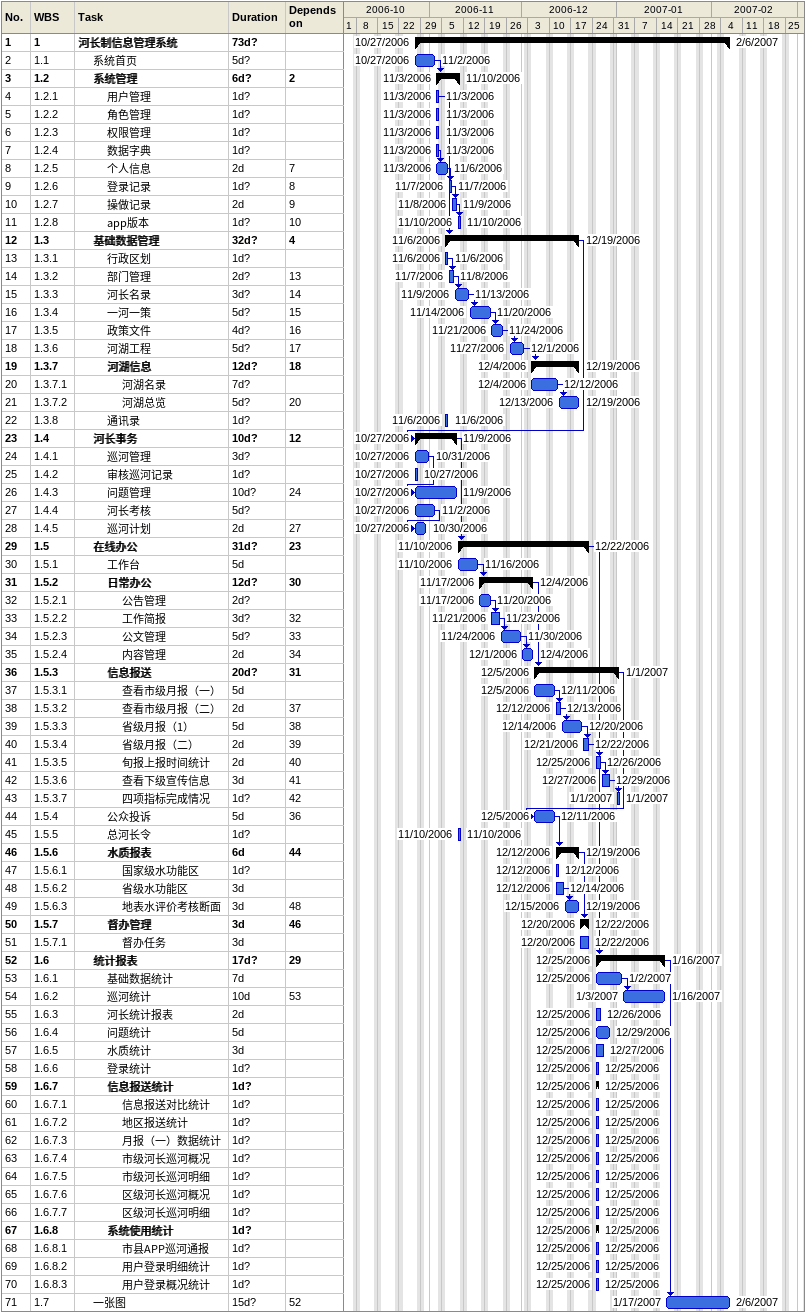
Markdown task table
| ID | WBS | Task | Duration | Start | Finish | Predecessors |
|---|---|---|---|---|---|---|
| 1 | 1 | **河长制信息管理系统** | 73d? | 2006-10-27 | 2007-02-06 |  |
| 2 | 1.1 | 系统首页 | 5d? | 2006-10-27 | 2006-11-02 |  |
| 3 | 1.2 | **系统管理** | 6d? | 2006-11-03 | 2006-11-10 | 2 |
| 4 | 1.2.1 | 用户管理 | 1d? | 2006-11-03 | 2006-11-03 |  |
| 5 | 1.2.2 | 角色管理 | 1d? | 2006-11-03 | 2006-11-03 |  |
| 6 | 1.2.3 | 权限管理 | 1d? | 2006-11-03 | 2006-11-03 |  |
| 7 | 1.2.4 | 数据字典 | 1d? | 2006-11-03 | 2006-11-03 |  |
| 8 | 1.2.5 | 个人信息 | 2d | 2006-11-03 | 2006-11-06 | 7 |
| 9 | 1.2.6 | 登录记录 | 1d? | 2006-11-07 | 2006-11-07 | 8 |
| 10 | 1.2.7 | 操做记录 | 2d | 2006-11-08 | 2006-11-09 | 9 |
| 11 | 1.2.8 | app版本 | 1d? | 2006-11-10 | 2006-11-10 | 10 |
| 12 | 1.3 | **基础数据管理** | 32d? | 2006-11-06 | 2006-12-19 | 4 |
| 13 | 1.3.1 | 行政区划 | 1d? | 2006-11-06 | 2006-11-06 |  |
| 14 | 1.3.2 | 部门管理 | 2d? | 2006-11-07 | 2006-11-08 | 13 |
| 15 | 1.3.3 | 河长名录 | 3d? | 2006-11-09 | 2006-11-13 | 14 |
| 16 | 1.3.4 | 一河一策 | 5d? | 2006-11-14 | 2006-11-20 | 15 |
| 17 | 1.3.5 | 政策文件 | 4d? | 2006-11-21 | 2006-11-24 | 16 |
| 18 | 1.3.6 | 河湖工程 | 5d? | 2006-11-27 | 2006-12-01 | 17 |
| 19 | 1.3.7 | **河湖信息** | 12d? | 2006-12-04 | 2006-12-19 | 18 |
| 20 | 1.3.7.1 | 河湖名录 | 7d? | 2006-12-04 | 2006-12-12 |  |
| 21 | 1.3.7.2 | 河湖总览 | 5d? | 2006-12-13 | 2006-12-19 | 20 |
| 22 | 1.3.8 | 通讯录 | 1d? | 2006-11-06 | 2006-11-06 |  |
| 23 | 1.4 | **河长事务** | 10d? | 2006-10-27 | 2006-11-09 | 12 |
| 24 | 1.4.1 | 巡河管理 | 3d? | 2006-10-27 | 2006-10-31 |  |
| 25 | 1.4.2 | 审核巡河记录 | 1d? | 2006-10-27 | 2006-10-27 |  |
| 26 | 1.4.3 | 问题管理 | 10d? | 2006-10-27 | 2006-11-09 | 24 |
| 27 | 1.4.4 | 河长考核 | 5d? | 2006-10-27 | 2006-11-02 |  |
| 28 | 1.4.5 | 巡河计划 | 2d | 2006-10-27 | 2006-10-30 | 27 |
| 29 | 1.5 | **在线办公** | 31d? | 2006-11-10 | 2006-12-22 | 23 |
| 30 | 1.5.1 | 工作台 | 5d | 2006-11-10 | 2006-11-16 |  |
| 31 | 1.5.2 | **日常办公** | 12d? | 2006-11-17 | 2006-12-04 | 30 |
| 32 | 1.5.2.1 | 公告管理 | 2d? | 2006-11-17 | 2006-11-20 |  |
| 33 | 1.5.2.2 | 工作简报 | 3d? | 2006-11-21 | 2006-11-23 | 32 |
| 34 | 1.5.2.3 | 公文管理 | 5d? | 2006-11-24 | 2006-11-30 | 33 |
| 35 | 1.5.2.4 | 内容管理 | 2d | 2006-12-01 | 2006-12-04 | 34 |
| 36 | 1.5.3 | **信息报送** | 20d? | 2006-12-05 | 2007-01-01 | 31 |
| 37 | 1.5.3.1 | 查看市级月报（一） | 5d | 2006-12-05 | 2006-12-11 |  |
| 38 | 1.5.3.2 | 查看市级月报（二） | 2d | 2006-12-12 | 2006-12-13 | 37 |
| 39 | 1.5.3.3 | 省级月报（1） | 5d | 2006-12-14 | 2006-12-20 | 38 |
| 40 | 1.5.3.4 | 省级月报（二） | 2d | 2006-12-21 | 2006-12-22 | 39 |
| 41 | 1.5.3.5 | 旬报上报时间统计 | 2d | 2006-12-25 | 2006-12-26 | 40 |
| 42 | 1.5.3.6 | 查看下级宣传信息 | 3d | 2006-12-27 | 2006-12-29 | 41 |
| 43 | 1.5.3.7 | 四项指标完成情况 | 1d? | 2007-01-01 | 2007-01-01 | 42 |
| 44 | 1.5.4 | 公众投诉 | 5d | 2006-12-05 | 2006-12-11 | 36 |
| 45 | 1.5.5 | 总河长令 | 1d? | 2006-11-10 | 2006-11-10 |  |
| 46 | 1.5.6 | **水质报表** | 6d | 2006-12-12 | 2006-12-19 | 44 |
| 47 | 1.5.6.1 | 国家级水功能区 | 1d? | 2006-12-12 | 2006-12-12 |  |
| 48 | 1.5.6.2 | 省级水功能区 | 3d | 2006-12-12 | 2006-12-14 |  |
| 49 | 1.5.6.3 | 地表水评价考核断面 | 3d | 2006-12-15 | 2006-12-19 | 48 |
| 50 | 1.5.7 | **督办管理** | 3d | 2006-12-20 | 2006-12-22 | 46 |
| 51 | 1.5.7.1 | 督办任务 | 3d | 2006-12-20 | 2006-12-22 |  |
| 52 | 1.6 | **统计报表** | 17d? | 2006-12-25 | 2007-01-16 | 29 |
| 53 | 1.6.1 | 基础数据统计 | 7d | 2006-12-25 | 2007-01-02 |  |
| 54 | 1.6.2 | 巡河统计 | 10d | 2007-01-03 | 2007-01-16 | 53 |
| 55 | 1.6.3 | 河长统计报表 | 2d | 2006-12-25 | 2006-12-26 |  |
| 56 | 1.6.4 | 问题统计 | 5d | 2006-12-25 | 2006-12-29 |  |
| 57 | 1.6.5 | 水质统计 | 3d | 2006-12-25 | 2006-12-27 |  |
| 58 | 1.6.6 | 登录统计 | 1d? | 2006-12-25 | 2006-12-25 |  |
| 59 | 1.6.7 | **信息报送统计** | 1d? | 2006-12-25 | 2006-12-25 |  |
| 60 | 1.6.7.1 | 信息报送对比统计 | 1d? | 2006-12-25 | 2006-12-25 |  |
| 61 | 1.6.7.2 | 地区报送统计 | 1d? | 2006-12-25 | 2006-12-25 |  |
| 62 | 1.6.7.3 | 月报（一）数据统计 | 1d? | 2006-12-25 | 2006-12-25 |  |
| 63 | 1.6.7.4 | 市级河长巡河概况 | 1d? | 2006-12-25 | 2006-12-25 |  |
| 64 | 1.6.7.5 | 市级河长巡河明细 | 1d? | 2006-12-25 | 2006-12-25 |  |
| 65 | 1.6.7.6 | 区级河长巡河概况 | 1d? | 2006-12-25 | 2006-12-25 |  |
| 66 | 1.6.7.7 | 区级河长巡河明细 | 1d? | 2006-12-25 | 2006-12-25 |  |
| 67 | 1.6.8 | **系统使用统计** | 1d? | 2006-12-25 | 2006-12-25 |  |
| 68 | 1.6.8.1 | 市县APP巡河通报 | 1d? | 2006-12-25 | 2006-12-25 |  |
| 69 | 1.6.8.2 | 用户登录明细统计 | 1d? | 2006-12-25 | 2006-12-25 |  |
| 70 | 1.6.8.3 | 用户登录概况统计 | 1d? | 2006-12-25 | 2006-12-25 |  |
| 71 | 1.7 | 一张图 | 15d? | 2007-01-17 | 2007-02-06 | 52 |
